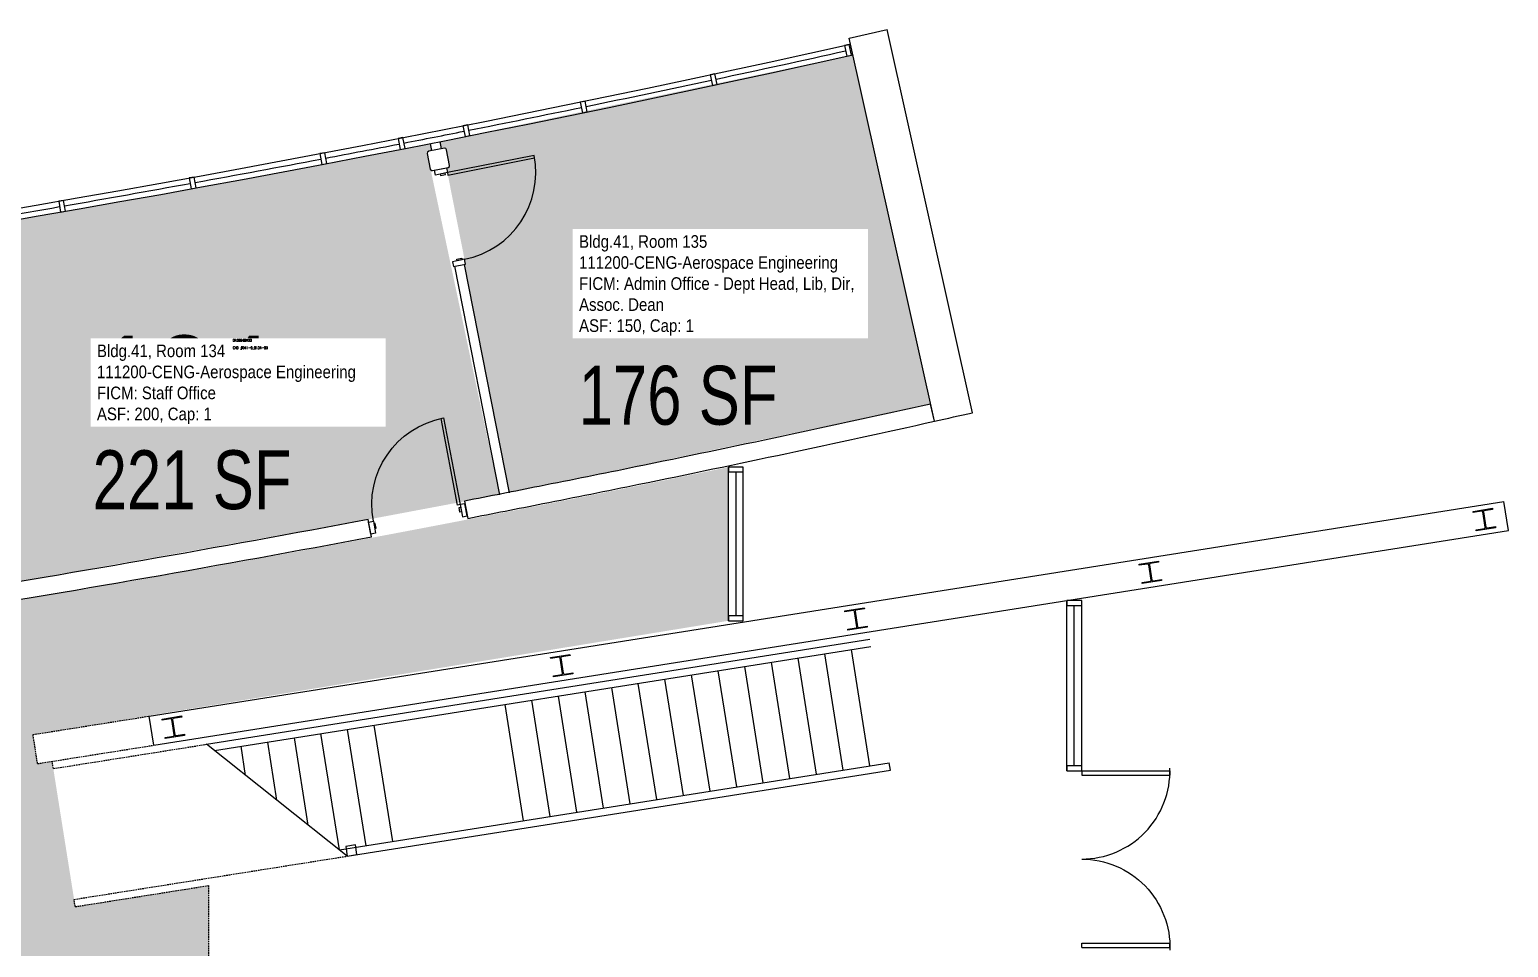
# Model space of a CAD drawing. Header units: inches. Extents: x -3087 to 2347, y -254 to 3466.
# Drawn here: x -449 to 154, y 3092 to 3466 of the extents above; entities that cross this region are included whole.
import ezdxf
from ezdxf.enums import TextEntityAlignment as Align

# ---------------------------------------------------------------- set-up
doc = ezdxf.new("R2010")
doc.units = ezdxf.units.IN
doc.header["$LTSCALE"] = 10
doc.header["$MEASUREMENT"] = 0
doc.linetypes.add('HIDDEN2', pattern=[0.1875, 0.125, -0.0625])
for name, color, linetype in [('A-DOOR', 2, 'CONTINUOUS'), ('A-FLOR', 3, 'CONTINUOUS'), ('A-GLAZ', 1, 'CONTINUOUS'), ('A-GLAZ-SILL', 2, 'CONTINUOUS'), ('A-IDEN-CNUM', 7, 'CONTINUOUS'), ('A-IDEN-RNUM', 7, 'CONTINUOUS'), ('A-IDEN-SNUM', 4, 'CONTINUOUS'), ('A-IDEN-VNUM', 4, 'CONTINUOUS'), ('A-WALL', 5, 'CONTINUOUS'), ('AREA-TEXT', 3, 'CONTINUOUS'), ('Rooms-Category-Color', 7, 'CONTINUOUS'), ('Rooms-College-Color', 7, 'CONTINUOUS'), ('Rooms-Department-Color', 7, 'CONTINUOUS'), ('Rooms-Division-Color', 7, 'CONTINUOUS'), ('Rooms-Information', 7, 'CONTINUOUS')]:
    doc.layers.add(name, color=color, linetype=linetype)
doc.styles.add('AREA', font='arial.ttf', dxfattribs={"height": 24})
doc.styles.add('ROOMSNUMBER', font='TXT.SHX', dxfattribs={"height": 1})
doc.styles.add('ROOMVNUMBER', font='arial.ttf', dxfattribs={"width": 0.85, "height": 30})

msp = doc.modelspace()

# ---------------------------------------------------------------- hatches: boundary and pattern name
at = {"layer": 'Rooms-Category-Color', "true_color": 0xfa9ba3}
msp.add_hatch(color=241, dxfattribs=at).paths.add_polyline_path([(-281.690476924181, 3420.481112278998), (-281.1096266955137, 3417.532515451312), (-279.8628456890583, 3417.774865264073), (-279.2721858173609, 3417.640472404659), (-278.9835182875395, 3417.181751620024), (-277.7432596087456, 3410.801174994558), (-277.8080808371305, 3410.323818184435), (-278.336373180151, 3409.921847848222), (-278.986857306209, 3409.796834863221), (-271.2557533990697, 3370.551070348091), (-271.8322822153568, 3370.437498770654), (-253.4801509529352, 3277.275723492727), (-81.63739342456938, 3313.506420420828), (-113.3414227798451, 3455.830492736261)])
h = msp.add_hatch(color=241, dxfattribs=at)
edge = h.paths.add_edge_path()
edge.add_line((-500.1172517985106, 3380.945815229788), (-499.6303688436747, 3377.986316347495))
edge.add_line((-499.6303688436747, 3377.986316347495), (-498.400997325778, 3378.189198218286))
edge.add_line((-498.400997325778, 3378.189198218286), (-497.8143968433142, 3378.038068603724))
edge.add_line((-497.8143968433142, 3378.038068603724), (-497.538886398077, 3377.571327086538))
edge.add_line((-497.538886398077, 3377.571327086538), (-496.4805137813091, 3371.158071374521))
edge.add_line((-496.4805137813091, 3371.158071374521), (-496.5588789731264, 3370.68275026232))
edge.add_line((-496.5588789731264, 3370.68275026232), (-497.0983849465847, 3370.295960539952))
edge.add_line((-497.0983849465847, 3370.295960539952), (-498.3317031264305, 3370.092427391559))
edge.add_line((-498.3317031264305, 3370.092427391559), (-476.4571417570114, 3237.128763787448))
edge.add_line((-476.4571417570114, 3237.128763787448), (-310.9802385568619, 3266.431136496365))
edge.add_line((-310.9802385568619, 3266.431136496365), (-257.4047273397446, 3276.502613026649))
edge.add_line((-257.4047273397446, 3276.502613026649), (-286.8365356475115, 3415.655279245228))
edge.add_line((-286.8365356475115, 3415.655279245228), (-286.6705192476511, 3416.201630346477))
edge.add_line((-286.6705192476511, 3416.201630346477), (-286.2434223741293, 3416.534606439993))
edge.add_line((-286.2434223741293, 3416.534606439993), (-285.0361478328705, 3416.769276840612))
edge.add_line((-285.0361478328705, 3416.769276840612), (-285.6150532066822, 3419.708001196384))
edge.add_arc((-1656.269742445832, 10391.75014696371), 7105.495476002302, 279.3643710255438, 281.1221113781109, ccw=False)
at = {"layer": 'Rooms-Category-Color', "true_color": 0xadadad}
h = msp.add_hatch(color=253, dxfattribs=at)
edge = h.paths.add_edge_path()
edge.add_arc((-1655.291926920601, 10436.69894980821), 7302.777143042623, 270.5977534965467, 281.783160734968)
edge.add_line((-164.0038321465254, 3287.809957850724), (-164.0038322339011, 3225.155798433349))
edge.add_line((-164.0038322339011, 3225.155798433349), (-447.587626516819, 3178.783998653293))
edge.add_line((-447.587626516819, 3178.783998653293), (-445.7104129195213, 3166.931738570333))
edge.add_line((-445.7104129195213, 3166.931738570333), (-439.7842932641506, 3167.8704096172))
edge.add_line((-439.7842932641506, 3167.8704096172), (-430.359186604619, 3108.615226484835))
edge.add_line((-430.359186604619, 3108.615226484835), (-376.0023359954357, 3117.224505804479))
edge.add_line((-376.0023359954357, 3117.224505804479), (-376.0023360848427, 3044.000021830201))
edge.add_line((-376.0023360848427, 3044.000021830201), (-895.9968530535698, 3044.001864302903))
edge.add_line((-895.9968530535698, 3044.001864302903), (-897.9968530237675, 2907.000022990629))
edge.add_line((-897.9968530237675, 2907.000022990629), (-967.996853068471, 2900.000022834167))
edge.add_line((-967.996853068471, 2900.000022834167), (-967.9968529641628, 3044.000023009256))
edge.add_line((-967.9968529641628, 3044.000023009256), (-1655.99685318768, 3044.000023007393))
edge.add_line((-1655.99685318768, 3044.000023007393), (-1655.996853008866, 2900.000022990629))
edge.add_line((-1655.996853008866, 2900.000022990629), (-1727.996853128076, 2900.000022985041))
edge.add_line((-1727.996853128076, 2900.000022985041), (-1727.996853157878, 3044.000023012981))
edge.add_line((-1727.996853157878, 3044.000023012981), (-1824.002336084843, 3044.000023022294))
edge.add_line((-1824.002336084843, 3044.000023022294), (-1824.002336084843, 2994.000023050234))
edge.add_line((-1824.002336084843, 2994.000023050234), (-1936.002336159348, 2994.000023057684))
edge.add_line((-1936.002336159348, 2994.000023057684), (-1936.002336204052, 3044.000023026019))
edge.add_line((-1936.002336204052, 3044.000023026019), (-2032.002336114645, 3044.000023012981))
edge.add_line((-2032.002336114645, 3044.000023012981), (-2032.002336084843, 3008.000022945926))
edge.add_line((-2032.002336084843, 3008.000022945926), (-2104.002336084843, 3008.000022988766))
edge.add_line((-2104.002336084843, 3008.000022988766), (-2104.00233605504, 3044.000023001805))
edge.add_line((-2104.00233605504, 3044.000023001805), (-2128.002335950732, 3044.000022985041))
edge.add_line((-2128.002335950732, 3044.000022985041), (-2128.002335965633, 2900.000023016706))
edge.add_line((-2128.002335965633, 2900.000023016706), (-2184.002336099744, 2900.000023050234))
edge.add_line((-2184.002336099744, 2900.000023050234), (-2184.002336025238, 2948.0000229422))
edge.add_line((-2184.002336025238, 2948.0000229422), (-2202.002336248755, 2948.00002304092))
edge.add_line((-2202.002336248755, 2948.00002304092), (-2202.002336159348, 3032.000022973865))
edge.add_line((-2202.002336159348, 3032.000022973865), (-2184.00233617425, 3032.000023016706))
edge.add_line((-2184.00233617425, 3032.000023016706), (-2184.002336099744, 3044.000023037195))
edge.add_line((-2184.002336099744, 3044.000023037195), (-2184.002342807589, 3153.935623803112))
edge.add_arc((-1648.003916241946, 10345.97568545777), 7211.985479861029, 265.7378186661483, 269.0468595697341)
edge.add_arc((-1647.999499138761, 10346.24118466042), 7212.251015804753, 269.0468595697342, 270.5473209509314)
at = {"layer": 'Rooms-College-Color', "true_color": 0x99d7b2}
msp.add_hatch(color=253, dxfattribs=at).paths.add_polyline_path([(-281.690476924181, 3420.481112278998), (-281.1096266955137, 3417.532515451312), (-279.8628456890583, 3417.774865264073), (-279.2721858173609, 3417.640472404659), (-278.9835182875395, 3417.181751620024), (-277.7432596087456, 3410.801174994558), (-277.8080808371305, 3410.323818184435), (-278.336373180151, 3409.921847848222), (-278.986857306209, 3409.796834863221), (-271.2557533990697, 3370.551070348091), (-271.8322822153568, 3370.437498770654), (-253.4801509529352, 3277.275723492727), (-81.63739342456938, 3313.506420420828), (-113.3414227798451, 3455.830492736261)])
h = msp.add_hatch(color=253, dxfattribs=at)
edge = h.paths.add_edge_path()
edge.add_line((-500.1172517985106, 3380.945815229788), (-499.6303688436747, 3377.986316347495))
edge.add_line((-499.6303688436747, 3377.986316347495), (-498.400997325778, 3378.189198218286))
edge.add_line((-498.400997325778, 3378.189198218286), (-497.8143968433142, 3378.038068603724))
edge.add_line((-497.8143968433142, 3378.038068603724), (-497.538886398077, 3377.571327086538))
edge.add_line((-497.538886398077, 3377.571327086538), (-496.4805137813091, 3371.158071374521))
edge.add_line((-496.4805137813091, 3371.158071374521), (-496.5588789731264, 3370.68275026232))
edge.add_line((-496.5588789731264, 3370.68275026232), (-497.0983849465847, 3370.295960539952))
edge.add_line((-497.0983849465847, 3370.295960539952), (-498.3317031264305, 3370.092427391559))
edge.add_line((-498.3317031264305, 3370.092427391559), (-476.4571417570114, 3237.128763787448))
edge.add_line((-476.4571417570114, 3237.128763787448), (-310.9802385568619, 3266.431136496365))
edge.add_line((-310.9802385568619, 3266.431136496365), (-257.4047273397446, 3276.502613026649))
edge.add_line((-257.4047273397446, 3276.502613026649), (-286.8365356475115, 3415.655279245228))
edge.add_line((-286.8365356475115, 3415.655279245228), (-286.6705192476511, 3416.201630346477))
edge.add_line((-286.6705192476511, 3416.201630346477), (-286.2434223741293, 3416.534606439993))
edge.add_line((-286.2434223741293, 3416.534606439993), (-285.0361478328705, 3416.769276840612))
edge.add_line((-285.0361478328705, 3416.769276840612), (-285.6150532066822, 3419.708001196384))
edge.add_arc((-1656.269742445832, 10391.75014696371), 7105.495476002302, 279.3643710255438, 281.1221113781109, ccw=False)
at = {"layer": 'Rooms-College-Color', "true_color": 0xadadad}
h = msp.add_hatch(color=253, dxfattribs=at)
edge = h.paths.add_edge_path()
edge.add_arc((-1655.291926920601, 10436.69894980821), 7302.777143042623, 270.5977534965467, 281.783160734968)
edge.add_line((-164.0038321465254, 3287.809957850724), (-164.0038322339011, 3225.155798433349))
edge.add_line((-164.0038322339011, 3225.155798433349), (-447.587626516819, 3178.783998653293))
edge.add_line((-447.587626516819, 3178.783998653293), (-445.7104129195213, 3166.931738570333))
edge.add_line((-445.7104129195213, 3166.931738570333), (-439.7842932641506, 3167.8704096172))
edge.add_line((-439.7842932641506, 3167.8704096172), (-430.359186604619, 3108.615226484835))
edge.add_line((-430.359186604619, 3108.615226484835), (-376.0023359954357, 3117.224505804479))
edge.add_line((-376.0023359954357, 3117.224505804479), (-376.0023360848427, 3044.000021830201))
edge.add_line((-376.0023360848427, 3044.000021830201), (-895.9968530535698, 3044.001864302903))
edge.add_line((-895.9968530535698, 3044.001864302903), (-897.9968530237675, 2907.000022990629))
edge.add_line((-897.9968530237675, 2907.000022990629), (-967.996853068471, 2900.000022834167))
edge.add_line((-967.996853068471, 2900.000022834167), (-967.9968529641628, 3044.000023009256))
edge.add_line((-967.9968529641628, 3044.000023009256), (-1655.99685318768, 3044.000023007393))
edge.add_line((-1655.99685318768, 3044.000023007393), (-1655.996853008866, 2900.000022990629))
edge.add_line((-1655.996853008866, 2900.000022990629), (-1727.996853128076, 2900.000022985041))
edge.add_line((-1727.996853128076, 2900.000022985041), (-1727.996853157878, 3044.000023012981))
edge.add_line((-1727.996853157878, 3044.000023012981), (-1824.002336084843, 3044.000023022294))
edge.add_line((-1824.002336084843, 3044.000023022294), (-1824.002336084843, 2994.000023050234))
edge.add_line((-1824.002336084843, 2994.000023050234), (-1936.002336159348, 2994.000023057684))
edge.add_line((-1936.002336159348, 2994.000023057684), (-1936.002336204052, 3044.000023026019))
edge.add_line((-1936.002336204052, 3044.000023026019), (-2032.002336114645, 3044.000023012981))
edge.add_line((-2032.002336114645, 3044.000023012981), (-2032.002336084843, 3008.000022945926))
edge.add_line((-2032.002336084843, 3008.000022945926), (-2104.002336084843, 3008.000022988766))
edge.add_line((-2104.002336084843, 3008.000022988766), (-2104.00233605504, 3044.000023001805))
edge.add_line((-2104.00233605504, 3044.000023001805), (-2128.002335950732, 3044.000022985041))
edge.add_line((-2128.002335950732, 3044.000022985041), (-2128.002335965633, 2900.000023016706))
edge.add_line((-2128.002335965633, 2900.000023016706), (-2184.002336099744, 2900.000023050234))
edge.add_line((-2184.002336099744, 2900.000023050234), (-2184.002336025238, 2948.0000229422))
edge.add_line((-2184.002336025238, 2948.0000229422), (-2202.002336248755, 2948.00002304092))
edge.add_line((-2202.002336248755, 2948.00002304092), (-2202.002336159348, 3032.000022973865))
edge.add_line((-2202.002336159348, 3032.000022973865), (-2184.00233617425, 3032.000023016706))
edge.add_line((-2184.00233617425, 3032.000023016706), (-2184.002336099744, 3044.000023037195))
edge.add_line((-2184.002336099744, 3044.000023037195), (-2184.002342807589, 3153.935623803112))
edge.add_arc((-1648.003916241946, 10345.97568545777), 7211.985479861029, 265.7378186661483, 269.0468595697341)
edge.add_arc((-1647.999499138761, 10346.24118466042), 7212.251015804753, 269.0468595697342, 270.5473209509314)
at = {"layer": 'Rooms-Department-Color', "true_color": 0x99d7b2}
msp.add_hatch(color=253, dxfattribs=at).paths.add_polyline_path([(-281.690476924181, 3420.481112278998), (-281.1096266955137, 3417.532515451312), (-279.8628456890583, 3417.774865264073), (-279.2721858173609, 3417.640472404659), (-278.9835182875395, 3417.181751620024), (-277.7432596087456, 3410.801174994558), (-277.8080808371305, 3410.323818184435), (-278.336373180151, 3409.921847848222), (-278.986857306209, 3409.796834863221), (-271.2557533990697, 3370.551070348091), (-271.8322822153568, 3370.437498770654), (-253.4801509529352, 3277.275723492727), (-81.63739342456938, 3313.506420420828), (-113.3414227798451, 3455.830492736261)])
h = msp.add_hatch(color=253, dxfattribs=at)
edge = h.paths.add_edge_path()
edge.add_line((-500.1172517985106, 3380.945815229788), (-499.6303688436747, 3377.986316347495))
edge.add_line((-499.6303688436747, 3377.986316347495), (-498.400997325778, 3378.189198218286))
edge.add_line((-498.400997325778, 3378.189198218286), (-497.8143968433142, 3378.038068603724))
edge.add_line((-497.8143968433142, 3378.038068603724), (-497.538886398077, 3377.571327086538))
edge.add_line((-497.538886398077, 3377.571327086538), (-496.4805137813091, 3371.158071374521))
edge.add_line((-496.4805137813091, 3371.158071374521), (-496.5588789731264, 3370.68275026232))
edge.add_line((-496.5588789731264, 3370.68275026232), (-497.0983849465847, 3370.295960539952))
edge.add_line((-497.0983849465847, 3370.295960539952), (-498.3317031264305, 3370.092427391559))
edge.add_line((-498.3317031264305, 3370.092427391559), (-476.4571417570114, 3237.128763787448))
edge.add_line((-476.4571417570114, 3237.128763787448), (-310.9802385568619, 3266.431136496365))
edge.add_line((-310.9802385568619, 3266.431136496365), (-257.4047273397446, 3276.502613026649))
edge.add_line((-257.4047273397446, 3276.502613026649), (-286.8365356475115, 3415.655279245228))
edge.add_line((-286.8365356475115, 3415.655279245228), (-286.6705192476511, 3416.201630346477))
edge.add_line((-286.6705192476511, 3416.201630346477), (-286.2434223741293, 3416.534606439993))
edge.add_line((-286.2434223741293, 3416.534606439993), (-285.0361478328705, 3416.769276840612))
edge.add_line((-285.0361478328705, 3416.769276840612), (-285.6150532066822, 3419.708001196384))
edge.add_arc((-1656.269742445832, 10391.75014696371), 7105.495476002302, 279.3643710255438, 281.1221113781109, ccw=False)
at = {"layer": 'Rooms-Department-Color', "true_color": 0xacacac}
h = msp.add_hatch(color=253, dxfattribs=at)
edge = h.paths.add_edge_path()
edge.add_arc((-1655.291926920601, 10436.69894980821), 7302.777143042623, 270.5977534965467, 281.783160734968)
edge.add_line((-164.0038321465254, 3287.809957850724), (-164.0038322339011, 3225.155798433349))
edge.add_line((-164.0038322339011, 3225.155798433349), (-447.587626516819, 3178.783998653293))
edge.add_line((-447.587626516819, 3178.783998653293), (-445.7104129195213, 3166.931738570333))
edge.add_line((-445.7104129195213, 3166.931738570333), (-439.7842932641506, 3167.8704096172))
edge.add_line((-439.7842932641506, 3167.8704096172), (-430.359186604619, 3108.615226484835))
edge.add_line((-430.359186604619, 3108.615226484835), (-376.0023359954357, 3117.224505804479))
edge.add_line((-376.0023359954357, 3117.224505804479), (-376.0023360848427, 3044.000021830201))
edge.add_line((-376.0023360848427, 3044.000021830201), (-895.9968530535698, 3044.001864302903))
edge.add_line((-895.9968530535698, 3044.001864302903), (-897.9968530237675, 2907.000022990629))
edge.add_line((-897.9968530237675, 2907.000022990629), (-967.996853068471, 2900.000022834167))
edge.add_line((-967.996853068471, 2900.000022834167), (-967.9968529641628, 3044.000023009256))
edge.add_line((-967.9968529641628, 3044.000023009256), (-1655.99685318768, 3044.000023007393))
edge.add_line((-1655.99685318768, 3044.000023007393), (-1655.996853008866, 2900.000022990629))
edge.add_line((-1655.996853008866, 2900.000022990629), (-1727.996853128076, 2900.000022985041))
edge.add_line((-1727.996853128076, 2900.000022985041), (-1727.996853157878, 3044.000023012981))
edge.add_line((-1727.996853157878, 3044.000023012981), (-1824.002336084843, 3044.000023022294))
edge.add_line((-1824.002336084843, 3044.000023022294), (-1824.002336084843, 2994.000023050234))
edge.add_line((-1824.002336084843, 2994.000023050234), (-1936.002336159348, 2994.000023057684))
edge.add_line((-1936.002336159348, 2994.000023057684), (-1936.002336204052, 3044.000023026019))
edge.add_line((-1936.002336204052, 3044.000023026019), (-2032.002336114645, 3044.000023012981))
edge.add_line((-2032.002336114645, 3044.000023012981), (-2032.002336084843, 3008.000022945926))
edge.add_line((-2032.002336084843, 3008.000022945926), (-2104.002336084843, 3008.000022988766))
edge.add_line((-2104.002336084843, 3008.000022988766), (-2104.00233605504, 3044.000023001805))
edge.add_line((-2104.00233605504, 3044.000023001805), (-2128.002335950732, 3044.000022985041))
edge.add_line((-2128.002335950732, 3044.000022985041), (-2128.002335965633, 2900.000023016706))
edge.add_line((-2128.002335965633, 2900.000023016706), (-2184.002336099744, 2900.000023050234))
edge.add_line((-2184.002336099744, 2900.000023050234), (-2184.002336025238, 2948.0000229422))
edge.add_line((-2184.002336025238, 2948.0000229422), (-2202.002336248755, 2948.00002304092))
edge.add_line((-2202.002336248755, 2948.00002304092), (-2202.002336159348, 3032.000022973865))
edge.add_line((-2202.002336159348, 3032.000022973865), (-2184.00233617425, 3032.000023016706))
edge.add_line((-2184.00233617425, 3032.000023016706), (-2184.002336099744, 3044.000023037195))
edge.add_line((-2184.002336099744, 3044.000023037195), (-2184.002342807589, 3153.935623803112))
edge.add_arc((-1648.003916241946, 10345.97568545777), 7211.985479861029, 265.7378186661483, 269.0468595697341)
edge.add_arc((-1647.999499138761, 10346.24118466042), 7212.251015804753, 269.0468595697342, 270.5473209509314)
at = {"layer": 'Rooms-Division-Color', "true_color": 0x99d7b2}
msp.add_hatch(color=253, dxfattribs=at).paths.add_polyline_path([(-281.690476924181, 3420.481112278998), (-281.1096266955137, 3417.532515451312), (-279.8628456890583, 3417.774865264073), (-279.2721858173609, 3417.640472404659), (-278.9835182875395, 3417.181751620024), (-277.7432596087456, 3410.801174994558), (-277.8080808371305, 3410.323818184435), (-278.336373180151, 3409.921847848222), (-278.986857306209, 3409.796834863221), (-271.2557533990697, 3370.551070348091), (-271.8322822153568, 3370.437498770654), (-253.4801509529352, 3277.275723492727), (-81.63739342456938, 3313.506420420828), (-113.3414227798451, 3455.830492736261)])
h = msp.add_hatch(color=253, dxfattribs=at)
edge = h.paths.add_edge_path()
edge.add_line((-500.1172517985106, 3380.945815229788), (-499.6303688436747, 3377.986316347495))
edge.add_line((-499.6303688436747, 3377.986316347495), (-498.400997325778, 3378.189198218286))
edge.add_line((-498.400997325778, 3378.189198218286), (-497.8143968433142, 3378.038068603724))
edge.add_line((-497.8143968433142, 3378.038068603724), (-497.538886398077, 3377.571327086538))
edge.add_line((-497.538886398077, 3377.571327086538), (-496.4805137813091, 3371.158071374521))
edge.add_line((-496.4805137813091, 3371.158071374521), (-496.5588789731264, 3370.68275026232))
edge.add_line((-496.5588789731264, 3370.68275026232), (-497.0983849465847, 3370.295960539952))
edge.add_line((-497.0983849465847, 3370.295960539952), (-498.3317031264305, 3370.092427391559))
edge.add_line((-498.3317031264305, 3370.092427391559), (-476.4571417570114, 3237.128763787448))
edge.add_line((-476.4571417570114, 3237.128763787448), (-310.9802385568619, 3266.431136496365))
edge.add_line((-310.9802385568619, 3266.431136496365), (-257.4047273397446, 3276.502613026649))
edge.add_line((-257.4047273397446, 3276.502613026649), (-286.8365356475115, 3415.655279245228))
edge.add_line((-286.8365356475115, 3415.655279245228), (-286.6705192476511, 3416.201630346477))
edge.add_line((-286.6705192476511, 3416.201630346477), (-286.2434223741293, 3416.534606439993))
edge.add_line((-286.2434223741293, 3416.534606439993), (-285.0361478328705, 3416.769276840612))
edge.add_line((-285.0361478328705, 3416.769276840612), (-285.6150532066822, 3419.708001196384))
edge.add_arc((-1656.269742445832, 10391.75014696371), 7105.495476002302, 279.3643710255438, 281.1221113781109, ccw=False)
at = {"layer": 'Rooms-Division-Color', "true_color": 0xadadad}
h = msp.add_hatch(color=253, dxfattribs=at)
edge = h.paths.add_edge_path()
edge.add_arc((-1655.291926920601, 10436.69894980821), 7302.777143042623, 270.5977534965467, 281.783160734968)
edge.add_line((-164.0038321465254, 3287.809957850724), (-164.0038322339011, 3225.155798433349))
edge.add_line((-164.0038322339011, 3225.155798433349), (-447.587626516819, 3178.783998653293))
edge.add_line((-447.587626516819, 3178.783998653293), (-445.7104129195213, 3166.931738570333))
edge.add_line((-445.7104129195213, 3166.931738570333), (-439.7842932641506, 3167.8704096172))
edge.add_line((-439.7842932641506, 3167.8704096172), (-430.359186604619, 3108.615226484835))
edge.add_line((-430.359186604619, 3108.615226484835), (-376.0023359954357, 3117.224505804479))
edge.add_line((-376.0023359954357, 3117.224505804479), (-376.0023360848427, 3044.000021830201))
edge.add_line((-376.0023360848427, 3044.000021830201), (-895.9968530535698, 3044.001864302903))
edge.add_line((-895.9968530535698, 3044.001864302903), (-897.9968530237675, 2907.000022990629))
edge.add_line((-897.9968530237675, 2907.000022990629), (-967.996853068471, 2900.000022834167))
edge.add_line((-967.996853068471, 2900.000022834167), (-967.9968529641628, 3044.000023009256))
edge.add_line((-967.9968529641628, 3044.000023009256), (-1655.99685318768, 3044.000023007393))
edge.add_line((-1655.99685318768, 3044.000023007393), (-1655.996853008866, 2900.000022990629))
edge.add_line((-1655.996853008866, 2900.000022990629), (-1727.996853128076, 2900.000022985041))
edge.add_line((-1727.996853128076, 2900.000022985041), (-1727.996853157878, 3044.000023012981))
edge.add_line((-1727.996853157878, 3044.000023012981), (-1824.002336084843, 3044.000023022294))
edge.add_line((-1824.002336084843, 3044.000023022294), (-1824.002336084843, 2994.000023050234))
edge.add_line((-1824.002336084843, 2994.000023050234), (-1936.002336159348, 2994.000023057684))
edge.add_line((-1936.002336159348, 2994.000023057684), (-1936.002336204052, 3044.000023026019))
edge.add_line((-1936.002336204052, 3044.000023026019), (-2032.002336114645, 3044.000023012981))
edge.add_line((-2032.002336114645, 3044.000023012981), (-2032.002336084843, 3008.000022945926))
edge.add_line((-2032.002336084843, 3008.000022945926), (-2104.002336084843, 3008.000022988766))
edge.add_line((-2104.002336084843, 3008.000022988766), (-2104.00233605504, 3044.000023001805))
edge.add_line((-2104.00233605504, 3044.000023001805), (-2128.002335950732, 3044.000022985041))
edge.add_line((-2128.002335950732, 3044.000022985041), (-2128.002335965633, 2900.000023016706))
edge.add_line((-2128.002335965633, 2900.000023016706), (-2184.002336099744, 2900.000023050234))
edge.add_line((-2184.002336099744, 2900.000023050234), (-2184.002336025238, 2948.0000229422))
edge.add_line((-2184.002336025238, 2948.0000229422), (-2202.002336248755, 2948.00002304092))
edge.add_line((-2202.002336248755, 2948.00002304092), (-2202.002336159348, 3032.000022973865))
edge.add_line((-2202.002336159348, 3032.000022973865), (-2184.00233617425, 3032.000023016706))
edge.add_line((-2184.00233617425, 3032.000023016706), (-2184.002336099744, 3044.000023037195))
edge.add_line((-2184.002336099744, 3044.000023037195), (-2184.002342807589, 3153.935623803112))
edge.add_arc((-1648.003916241946, 10345.97568545777), 7211.985479861029, 265.7378186661483, 269.0468595697341)
edge.add_arc((-1647.999499138761, 10346.24118466042), 7212.251015804753, 269.0468595697342, 270.5473209509314)

# ---------------------------------------------------------------- linework, layer by layer
at = {"layer": 'A-DOOR'}
for p, q in [((-20.00233587622642, 3164.000022931024), (15.99766412517226, 3164.000022931024)), ((-20.00233587622642, 3164.000022931024), (-20.00233587622642, 3162.200023038313)), ((-20.00233587622642, 3162.200023038313), (15.99766425928271, 3162.200023574755)), ((15.99766412517226, 3164.000022931024), (15.99766425928271, 3162.200023574755)), ((-20.00233592838049, 3092.000022953376), (-20.00233592763544, 3093.800022846088)), ((-20.00233592763544, 3093.800022846088), (15.9976642078737, 3093.800022294745)), ((15.99766407301819, 3092.000022938475), (15.9976642078737, 3093.800022294745)), ((-20.00233592838049, 3092.000022953376), (15.99766407301819, 3092.000022938475))]:
    msp.add_line(p, q, dxfattribs=at)
at = {"layer": 'A-DOOR', "linetype": 'Continuous', "lineweight": -3}
for points in [[(-278.6003021108521, 3407.834546637464), (-278.4070245131736, 3406.853402524586), (-243.0858364495568, 3413.811396041011), (-243.2791140472353, 3414.79254015389)], [(-283.5060226752433, 3406.868158649072), (-283.8925778706002, 3408.830446874828), (-278.986857306209, 3409.796834863221), (-278.6003021108521, 3407.834546637464)], [(-281.5437344494868, 3407.254713844429), (-281.4229359509378, 3406.64149877388), (-279.4606477251813, 3407.028053969237), (-279.5814462237303, 3407.641269039786)], [(-276.5480291588179, 3371.546970585455), (-276.1614739634609, 3369.584682359698), (-271.2557533990697, 3370.551070348091), (-271.6423085944267, 3372.513358573847)], [(-274.5857409330614, 3371.933525780812), (-274.7065394316105, 3372.546740851361), (-272.744251205854, 3372.933296046718), (-272.6234527073049, 3372.320080976169)], [(-273.4517079889774, 3272.497907683253), (-274.433891877532, 3272.309985360131), (-281.1990955173969, 3307.668605523184), (-280.2169116288424, 3307.856527850032)], [(-272.8879410326481, 3269.551356006414), (-273.5018059462309, 3269.43390455097), (-273.877650603652, 3271.398272333667), (-273.263785675168, 3271.515723789111)], [(-272.5120963603258, 3267.586988216266), (-270.5477285832167, 3267.962832862511), (-271.4873401969671, 3272.873752329499), (-273.4517079889774, 3272.497907683253)], [(-307.8707165569067, 3260.821784587577), (-309.8350843340158, 3260.445939941332), (-310.7746959477663, 3265.356859408319), (-308.810328155756, 3265.732704052702)], [(-308.2465611845255, 3262.786152372137), (-307.6326962411404, 3262.903603823856), (-308.0085408985615, 3264.867971614003), (-308.6224058270454, 3264.750520158559)]]:
    msp.add_lwpolyline(points, close=True, dxfattribs=at)
msp.add_arc((-278.6003021108521, 3407.834546637464), 36, 281.1441231781669, 11.14412317815926, dxfattribs=at)
at = {"layer": 'A-DOOR', "linetype": 'Continuous', "lineweight": -3, "extrusion": (0, 0, -1)}
msp.add_arc((273.4517079889774, 3272.497907683253), 36, 349.1684418307755, 79.1684415764807, dxfattribs=at)
at = {"layer": 'A-DOOR'}
msp.add_ellipse((-20.00233587622642, 3164.000022931024), major_axis=(25.45584412321028, 25.45584412321028), ratio=0.999999999999996, start_param=3.926990816987243, end_param=5.527579650608908, dxfattribs=at)
at = {"layer": 'A-DOOR', "extrusion": (0, 0, -1)}
msp.add_ellipse((-20.00233592838049, 3092.000022953376), major_axis=(-25.45584412321026, 25.45584412321026), ratio=0.999999999999997, start_param=0.7853981638113712, end_param=2.38598699743303, dxfattribs=at)
at = {"layer": 'A-FLOR', "linetype": 'Continuous'}
for p, q in [((-376.8046635389328, 3174.807941772044), (-106.4249801486731, 3217.631876636297)), ((-373.6192171722651, 3172.275071535259), (-105.9556766152382, 3214.668811578304)), ((-138.9420444220304, 3160.845958134159), (-146.4508986920118, 3208.254998404533)), ((-128.0774726569653, 3162.566737249494), (-135.5863269418478, 3209.975777585059)), ((-117.2129010558128, 3164.287516368553), (-124.7217551916838, 3211.696556681767)), ((-106.3483292758465, 3166.008295472711), (-113.8571833670139, 3213.417335802689)), ((-171.5357595831156, 3155.683620752767), (-179.0446139127016, 3203.0926611498)), ((-160.6711879074574, 3157.404399845749), (-168.1800422817469, 3204.81344022043)), ((-149.806616127491, 3159.125179013237), (-157.3154703676701, 3206.534219324589)), ((-214.9940465688705, 3148.800504323095), (-222.5029009878635, 3196.209544667974)), ((-204.1294749379158, 3150.521283442155), (-211.6383292078972, 3197.93032380566)), ((-193.2649031579494, 3152.242062568665), (-200.7737574726343, 3199.651102919132)), ((-182.4003314226866, 3153.962841629982), (-189.9091857224703, 3201.371882028878)), ((-247.5877619683743, 3143.638166973367), (-255.096616268158, 3191.047207374126)), ((-236.7231902331114, 3145.358946090564), (-244.2320444434881, 3192.767986437306)), ((-225.8586184233427, 3147.079725215212), (-233.3674726933241, 3194.488765534014)), ((-322.6520757079124, 3131.74914759025), (-330.1609301716089, 3179.158187996596)), ((-311.7875040769577, 3133.469926768914), (-319.2963583916426, 3180.878967074677)), ((-300.9229321628809, 3135.190705846995), (-308.4317867308855, 3182.599746188149)), ((-319.4666293561459, 3129.216277422383), (-376.8046635389328, 3174.807941772044)), ((-360.8774318397045, 3162.143590569496), (-362.7546452730894, 3173.995850615203)), ((-348.1356463581324, 3152.012109542266), (-351.8900736570358, 3175.716629764065)), ((-335.3938611596823, 3141.880628651008), (-341.0255018919706, 3177.437408875674)), ((-322.6520757675171, 3131.749147668481), (-98.44682255387306, 3167.259771259502)), ((-97.97751910984516, 3164.296706242487), (-98.44682255387306, 3167.259771259502)), ((-319.4666293561459, 3129.216277422383), (-97.97751910984516, 3164.296706242487))]:
    msp.add_line(p, q, dxfattribs=at)
at = {"layer": 'A-FLOR', "linetype": 'HIDDEN2', "ltscale": 0.5}
for p, q in [((-447.587626516819, 3178.783998653293), (-400.1785863190889, 3186.292853003368)), ((-445.7104129195213, 3166.931738570333), (-447.587626516819, 3178.783998653293)), ((-445.7104129195213, 3166.931738570333), (-398.3013727962971, 3174.440592929721)), ((-439.2759510725737, 3164.913461891934), (-376.8046635389328, 3174.807941772044)), ((-439.2759510725737, 3164.913461891934), (-439.7842932641506, 3167.8704096172)), ((-430.8284899890423, 3111.578291507438), (-319.4666293561459, 3129.216277422383)), ((-430.359186604619, 3108.615226484835), (-430.8284899890423, 3111.578291507438)), ((-430.359186604619, 3108.615226484835), (-376.0023359954357, 3117.224505804479)), ((-376.0023359954357, 3117.224505804479), (-376.0023360848427, 3044.000021830201))]:
    msp.add_line(p, q, dxfattribs=at)
at = {"layer": 'A-FLOR'}
msp.add_lwpolyline([(-320.0923672318459, 3133.167030805722), (-319.466629371047, 3129.21627744101), (-315.5158760249615, 3129.842015292495), (-316.141613855958, 3133.792768664658)], close=True, dxfattribs=at)
at = {"layer": 'A-GLAZ', "ltscale": 0.5}
for p, q in [((-164.0038322339011, 3225.155798433349), (-164.0038321465254, 3287.809957850724)), ((-158.0038320720196, 3225.155798468739), (-158.0038322508335, 3285.80995785445)), ((-26.00233593583107, 3164.000022944063), (-26.00233605504036, 3233.40694690682)), ((-20.00233589112759, 3164.000022888184), (-20.00233581662178, 3233.406946880743))]:
    msp.add_line(p, q, dxfattribs=at)
for radius in [7059.00983942608, 7054.50983942608]:
    msp.add_arc((-1648.002342656255, 10345.99999530427), radius, 264.9867920008745, 282.5566358323309, dxfattribs=at)
at = {"layer": 'A-GLAZ-SILL', "linetype": 'Continuous', "ltscale": 0.5}
for p, q in [((-161.0038321465254, 3285.80995785445), (-161.0038321316242, 3227.1557984557)), ((-23.00233595073223, 3166.000022882596), (-23.00233599543571, 3231.406946895644))]:
    msp.add_line(p, q, dxfattribs=at)
at = {"layer": 'A-GLAZ-SILL', "linetype": 'Continuous'}
msp.add_line((-171.5357595831156, 3155.683620752767), (-179.0446139127016, 3203.0926611498), dxfattribs=at)
for points in [[(-115.7817579656839, 3455.287405660376), (-113.8299588412046, 3455.723845455796), (-114.811948210001, 3460.11539372243), (-116.7637474536896, 3459.678953902796)], [(-170.5244732499123, 3443.342604234815), (-168.569573327899, 3443.764938278124), (-169.5198247730732, 3448.163463223726), (-171.4747248888016, 3447.741129163653)], [(-223.5327462255955, 3432.208974286914), (-221.5751098841429, 3432.618437372148), (-222.4964016824961, 3437.023119099438), (-224.4540381580591, 3436.613656034693)], [(-271.3697512894869, 3422.519715517759), (-269.4092726558447, 3422.915346002206), (-270.299441292882, 3427.326422963291), (-272.2599201500416, 3426.930792441592)], [(-297.8624351620674, 3417.310209767893), (-295.9019566327333, 3417.70584035106), (-296.7921253144741, 3422.11691727303), (-298.7526040077209, 3421.721286708489)], [(-329.7957540303469, 3411.163926355541), (-327.8301367759705, 3411.533180927858), (-328.660959482193, 3415.955819671974), (-330.6265766471624, 3415.586565122008)], [(-383.0450076460838, 3401.253574213013), (-381.0793901979923, 3401.622828697786), (-381.9102131426334, 3406.045467510819), (-383.8758301734924, 3405.676212938502)], [(-436.3709450662136, 3391.751705929637), (-434.397045597434, 3392.073762288317), (-435.1216723024845, 3396.515036422759), (-437.095571950078, 3396.192980116233)]]:
    msp.add_lwpolyline(points, close=True, dxfattribs=at)
at = {"layer": 'A-GLAZ-SILL', "linetype": 'Continuous', "ltscale": 0.5}
for points in [[(-164.0038321912289, 3285.809957852587), (-158.0038322508335, 3285.80995785445), (-158.0038322806358, 3287.809957778081), (-164.0038321465254, 3287.809957850724)], [(-26.00233598053455, 3231.406946850941), (-20.00233592092991, 3231.406946929172), (-20.00233583152294, 3233.406946884468), (-26.00233605504036, 3233.40694690682)], [(-164.0038320571184, 3225.155798433349), (-158.0038320720196, 3225.155798468739), (-158.0038321465254, 3227.155798491091), (-164.0038320869207, 3227.15579842031)], [(-26.00233590602875, 3164.000022944063), (-20.00233593583107, 3164.000022888184), (-20.00233595073223, 3166.000022910535), (-26.00233586132526, 3166.000022932887)]]:
    msp.add_lwpolyline(points, close=True, dxfattribs=at)
at = {"layer": 'A-GLAZ-SILL', "linetype": 'Continuous'}
for start, end in [(282.0977623837919, 282.5363218672706), (281.658101913916, 282.0815237554099), (281.2619409956099, 281.6418632884748), (280.7789319382954, 281.0264817910617), (281.0427210930959, 281.2457024810584), (280.3391612670903, 280.762693089542), (279.8998113884397, 280.3229221900684), (279.4600429799132, 279.8835719672746)]:
    msp.add_arc((-1648.002342656255, 10345.99999530427), 7056.75983942608, start, end, dxfattribs=at)
at = {"layer": 'A-WALL', "linetype": 'Continuous', "ltscale": 0.5}
for p, q in [((-114.8654977828264, 3462.662540938705), (-99.25213930010796, 3466.158733470365)), ((-80.07855874300003, 3306.489997601137), (-114.8654978424311, 3462.66254094243)), ((-64.46511176228523, 3309.985794141889), (-99.25213930010796, 3466.158733451739)), ((-400.1785764396191, 3186.292791372165), (152.1204504221678, 3273.768426848575)), ((153.9976640194654, 3261.916166735813), (152.1204504221678, 3273.768426848575)), ((-398.3013629764318, 3174.440531326458), (153.9976640194654, 3261.916166735813)), ((-398.3013727962971, 3174.440592929721), (-400.1785863190889, 3186.292853003368))]:
    msp.add_line(p, q, dxfattribs=at)
at = {"layer": 'A-WALL', "linetype": 'Continuous'}
for p, q in [((-285.6150532066822, 3419.708001196384), (-285.0361478328705, 3416.769276840612)), ((-281.690476924181, 3420.481112278998), (-281.1096266955137, 3417.532515451312)), ((-275.756858214736, 3369.664388431236), (-257.4047273397446, 3276.502613026649)), ((-271.8322822153568, 3370.437498770654), (-253.4801509529352, 3277.275723492727))]:
    msp.add_line(p, q, dxfattribs=at)
at = {"layer": 'A-WALL', "linetype": 'Continuous', "lineweight": -3}
for p, q in [((-80.07855866849422, 3306.48999751173), (-81.63736513257027, 3313.506426712498)), ((-201.9647749364376, 3287.844437282532), (-201.9648884683847, 3287.844414077699)), ((-200.5253895223141, 3280.802539415658), (-200.5252759903669, 3280.802562624216)), ((-241.1434553563595, 3279.94875710085), (-241.143576875329, 3279.948732959107)), ((-271.6928828209639, 3273.948029417545), (-270.3421859890223, 3266.888555793092)), ((-239.7430753558874, 3272.898998795077), (-239.7429538369179, 3272.899022933096)), ((-309.6295417100191, 3259.371662871912), (-310.9802385568619, 3266.431136496365))]:
    msp.add_line(p, q, dxfattribs=at)
at = {"layer": 'A-WALL'}
msp.add_lwpolyline([(-286.2434223741293, 3416.534606439993), (-286.6705192476511, 3416.201630346477), (-286.8365356475115, 3415.655279245228), (-285.5962769836187, 3409.274702589959), (-285.1906274557114, 3408.744591034949), (-284.7169497162104, 3408.681588996202), (-278.336373180151, 3409.921847848222), (-277.8080808371305, 3410.323818184435), (-277.7432596087456, 3410.801174994558), (-278.9835182875395, 3417.181751620024), (-279.2721858173609, 3417.640472404659), (-279.8628456890583, 3417.774865264073)], close=True, dxfattribs=at)
at = {"layer": 'A-WALL', "linetype": 'Continuous'}
for points in [[(139.5962641388178, 3269.75704234466), (147.4928288906813, 3271.007758766413), (147.5608791857958, 3270.578114502132), (144.1484175026417, 3270.037623530254, 0.414213562373095), (143.8159172981977, 3269.579973476008), (144.8061656355858, 3263.327909117565, 0.414213562373095), (145.2638155370951, 3262.995408948511), (148.6762772649527, 3263.535899912938), (148.744327455759, 3263.106255644932), (140.8477628082037, 3261.855539228767), (140.7797125577927, 3262.285183480009), (144.1921742111444, 3262.825674451888, 0.414213562373095), (144.5246745049953, 3263.28332451731), (143.534426227212, 3269.535388862714, 0.414213562373095), (143.0767761021852, 3269.867889042944), (139.6643144786358, 3269.327398084104)], [(3.424065858125687, 3248.189484892413), (11.32063065469265, 3249.440201355144), (11.38868084549904, 3249.01055714488), (7.976219221949577, 3248.470066109672, 0.414213562373095), (7.643718913197517, 3248.012416051701), (8.633967161178589, 3241.760351773351, 0.414213562373095), (9.091617181897163, 3241.427851559594), (12.50407914817333, 3241.968342475593), (12.57212936878204, 3241.538698263466), (4.675564706325531, 3240.287981785834), (4.607514351606369, 3240.717626070604), (8.019975870847702, 3241.258117033169, 0.414213562373095), (8.352476313710213, 3241.715767102316), (7.362227857112885, 3247.967831436545, 0.414213562373095), (6.904577776789665, 3248.300331639126), (3.492116123437881, 3247.759840644896)], [(-116.5759340971708, 3229.183321788907), (-108.6793694645166, 3230.434038251638), (-108.6113190203905, 3230.004393970594), (-112.0237808674574, 3229.463903030381, 0.414213562373095), (-112.3562810868025, 3229.006252942607), (-111.3660327494144, 3222.754188606516, 0.414213562373095), (-110.9083826392889, 3222.421688381582), (-107.4959210157394, 3222.962179340422), (-107.4278707653284, 3222.532535092905), (-115.3244353681803, 3221.28181867674), (-115.3924856036901, 3221.711462909356), (-111.9800239950418, 3222.251953849569, 0.414213562373095), (-111.6475237458944, 3222.709603942931), (-112.637772038579, 3228.961668269709, 0.414213562373095), (-113.0954222530127, 3229.29416850768), (-116.5078839063644, 3228.75367756933)], [(-236.5759339928627, 3210.177175130695), (-228.6793694198132, 3211.42789166607), (-228.6113191992044, 3210.998247433454), (-232.0237808227539, 3210.457756455988, 0.414213562373095), (-232.3562810868025, 3210.000106357038), (-231.3660326302052, 3203.748042013496, 0.414213562373095), (-230.9083825498819, 3203.415541809052), (-227.4959208965302, 3203.95603277348), (-227.4278707355261, 3203.526388544589), (-235.3244353085756, 3202.275672109798), (-235.3924856036901, 3202.70531629771), (-231.9800240844488, 3203.245807304978, 0.414213562373095), (-231.6475237011909, 3203.703457396477), (-232.6377720683813, 3209.955521726981, 0.414213562373095), (-233.0954222083092, 3210.288021953776), (-236.5078838467598, 3209.747530991212)], [(-394.9243825078011, 3185.097288886085), (-387.0278179347515, 3186.348005281761), (-386.959767639637, 3185.918361069635), (-390.3722292631865, 3185.377870118245, 0.414213562373095), (-390.7047296464443, 3184.920220030472), (-389.7144812196493, 3178.668155690655, 0.414213562373095), (-389.2568309754133, 3178.335655469447), (-385.8443694412708, 3178.876146452501), (-385.7763190865517, 3178.446502188221), (-393.6728838831186, 3177.195785695687), (-393.7409341335297, 3177.625429984182), (-390.3284724503756, 3178.165920939296, 0.414213562373095), (-389.9959722161293, 3178.623571069911), (-390.9862204194069, 3184.875635351986, 0.414213562373095), (-391.4438705742359, 3185.208135576919), (-394.8563323915005, 3184.667644659057)]]:
    msp.add_lwpolyline(points, format="xyb", close=True, dxfattribs=at)
at = {"layer": 'A-WALL', "linetype": 'Continuous', "lineweight": -3, "extrusion": (0, 0, -1)}
for centre, radius, start, end in [((1652.272497624159, 10383.17832949571), 7242.040840295405, 257.4743054774728, 258.4477023601564), ((1652.264171287417, 10383.13701591827), 7241.998696160113, 258.4477023601564, 258.7638997008902), ((1652.27262955904, 10383.17895666324), 7242.041481096548, 258.7638997008902, 259.0102106678279), ((1652.27262955904, 10383.17895666324), 7242.041481096549, 259.3266731630704, 260.8027364323087)]:
    msp.add_arc(centre, radius, start, end, dxfattribs=at)
at = {"layer": 'A-WALL', "linetype": 'Continuous', "lineweight": -3}
for centre, radius, start, end in [((-1652.272497624159, 10383.17832949571), 7249.228340295407, 281.5522985190665, 282.5256945225271), ((-1652.264171287417, 10383.13701591827), 7249.186196160113, 281.2361002991098, 281.5522985190665), ((-1652.27262955904, 10383.17895666324), 7249.228981096549, 280.9896327746717, 281.2361002991098), ((-1652.27262955904, 10383.17895666324), 7249.228981096549, 279.1971070127796, 280.6734840727102)]:
    msp.add_arc(centre, radius, start, end, dxfattribs=at)
at = {"layer": 'A-WALL', "linetype": 'Continuous'}
msp.add_arc((-1648.002342656255, 10345.99999530427), 7212.00983942608, 282.5566358323309, 282.6837474354768, dxfattribs=at)

# ---------------------------------------------------------------- texts
at = {"layer": 'A-IDEN-CNUM', "style": 'ROOMSNUMBER', "width": 0.85}
for s, p in [('CAD #041-0_0135-00', (-164.8459609076381, 3365.011263487395)), ('CAD #041-0_0134-00', (-366.0688343988732, 3335.944283488672))]:
    msp.add_text(s, height=1, rotation=359.9999999866598, dxfattribs=at).set_placement(p)
at = {"layer": 'A-IDEN-RNUM', "style": 'ROOMSNUMBER', "width": 0.85}
for s, p in [('0135-00', (-164.8459609076381, 3368.011263476219)), ('0134-00', (-366.0688343988732, 3338.944283477496))]:
    msp.add_text(s, height=1, rotation=359.9999999866598, dxfattribs=at).set_placement(p)
at = {"layer": 'A-IDEN-SNUM', "style": 'ROOMSNUMBER', "width": 0.85}
for s, p in [('0410013500', (-164.8459609076381, 3368.011263476219)), ('0410013400', (-366.0688343988732, 3338.944283477496))]:
    msp.add_text(s, height=1, rotation=359.9999999866598, dxfattribs=at).set_placement(p)
at = {"layer": 'A-IDEN-VNUM', "style": 'ROOMVNUMBER', "width": 0.85}
for s, p in [('135', (-189.2719320636243, 3359.362194414716)), ('134', (-385.8475731639192, 3323.35618975712))]:
    msp.add_text(s, height=36, rotation=359.9999999866598, dxfattribs=at).set_placement(p, align=Align.MIDDLE_CENTER)
at = {"layer": 'AREA-TEXT', "style": 'AREA', "width": 0.75}
for s, p in [('176 SF', (-184.5729042049497, 3317.094275903888)), ('221 SF', (-382.7148879254237, 3282.653759701177))]:
    msp.add_text(s, height=24, dxfattribs=at).set_placement(p, align=Align.MIDDLE_CENTER)

# ---------------------------------------------------------------- next in the draw order: texts
at = {"layer": 'Rooms-Information', "char_height": 5.142857142857143, "width": 115.2, "attachment_point": 7, "rotation": 359.99999998665976, "style": 'ROOMVNUMBER', "bg_fill": 3, "box_fill_scale": 1.5, "bg_fill_color": 256, "bg_fill_true_color": 13158600, "bg_fill_transparency": 0}
for s, insert in [('Bldg.41, Room 135^M^J111200-CENG-Aerospace Engineering^M^JFICM: Admin Office - Dept Head, Lib, Dir, Assoc. Dean^M^JASF: 150, Cap: 1', (-224.9336646735451, 3341.362194423019)), ('Bldg.41, Room 134^M^J111200-CENG-Aerospace Engineering^M^JFICM: Staff Office^M^JASF: 200, Cap: 1', (-421.50930577384, 3305.356189765423))]:
    msp.add_mtext(s, dxfattribs=dict(at, insert=insert))

doc.saveas('drawing.dxf')
